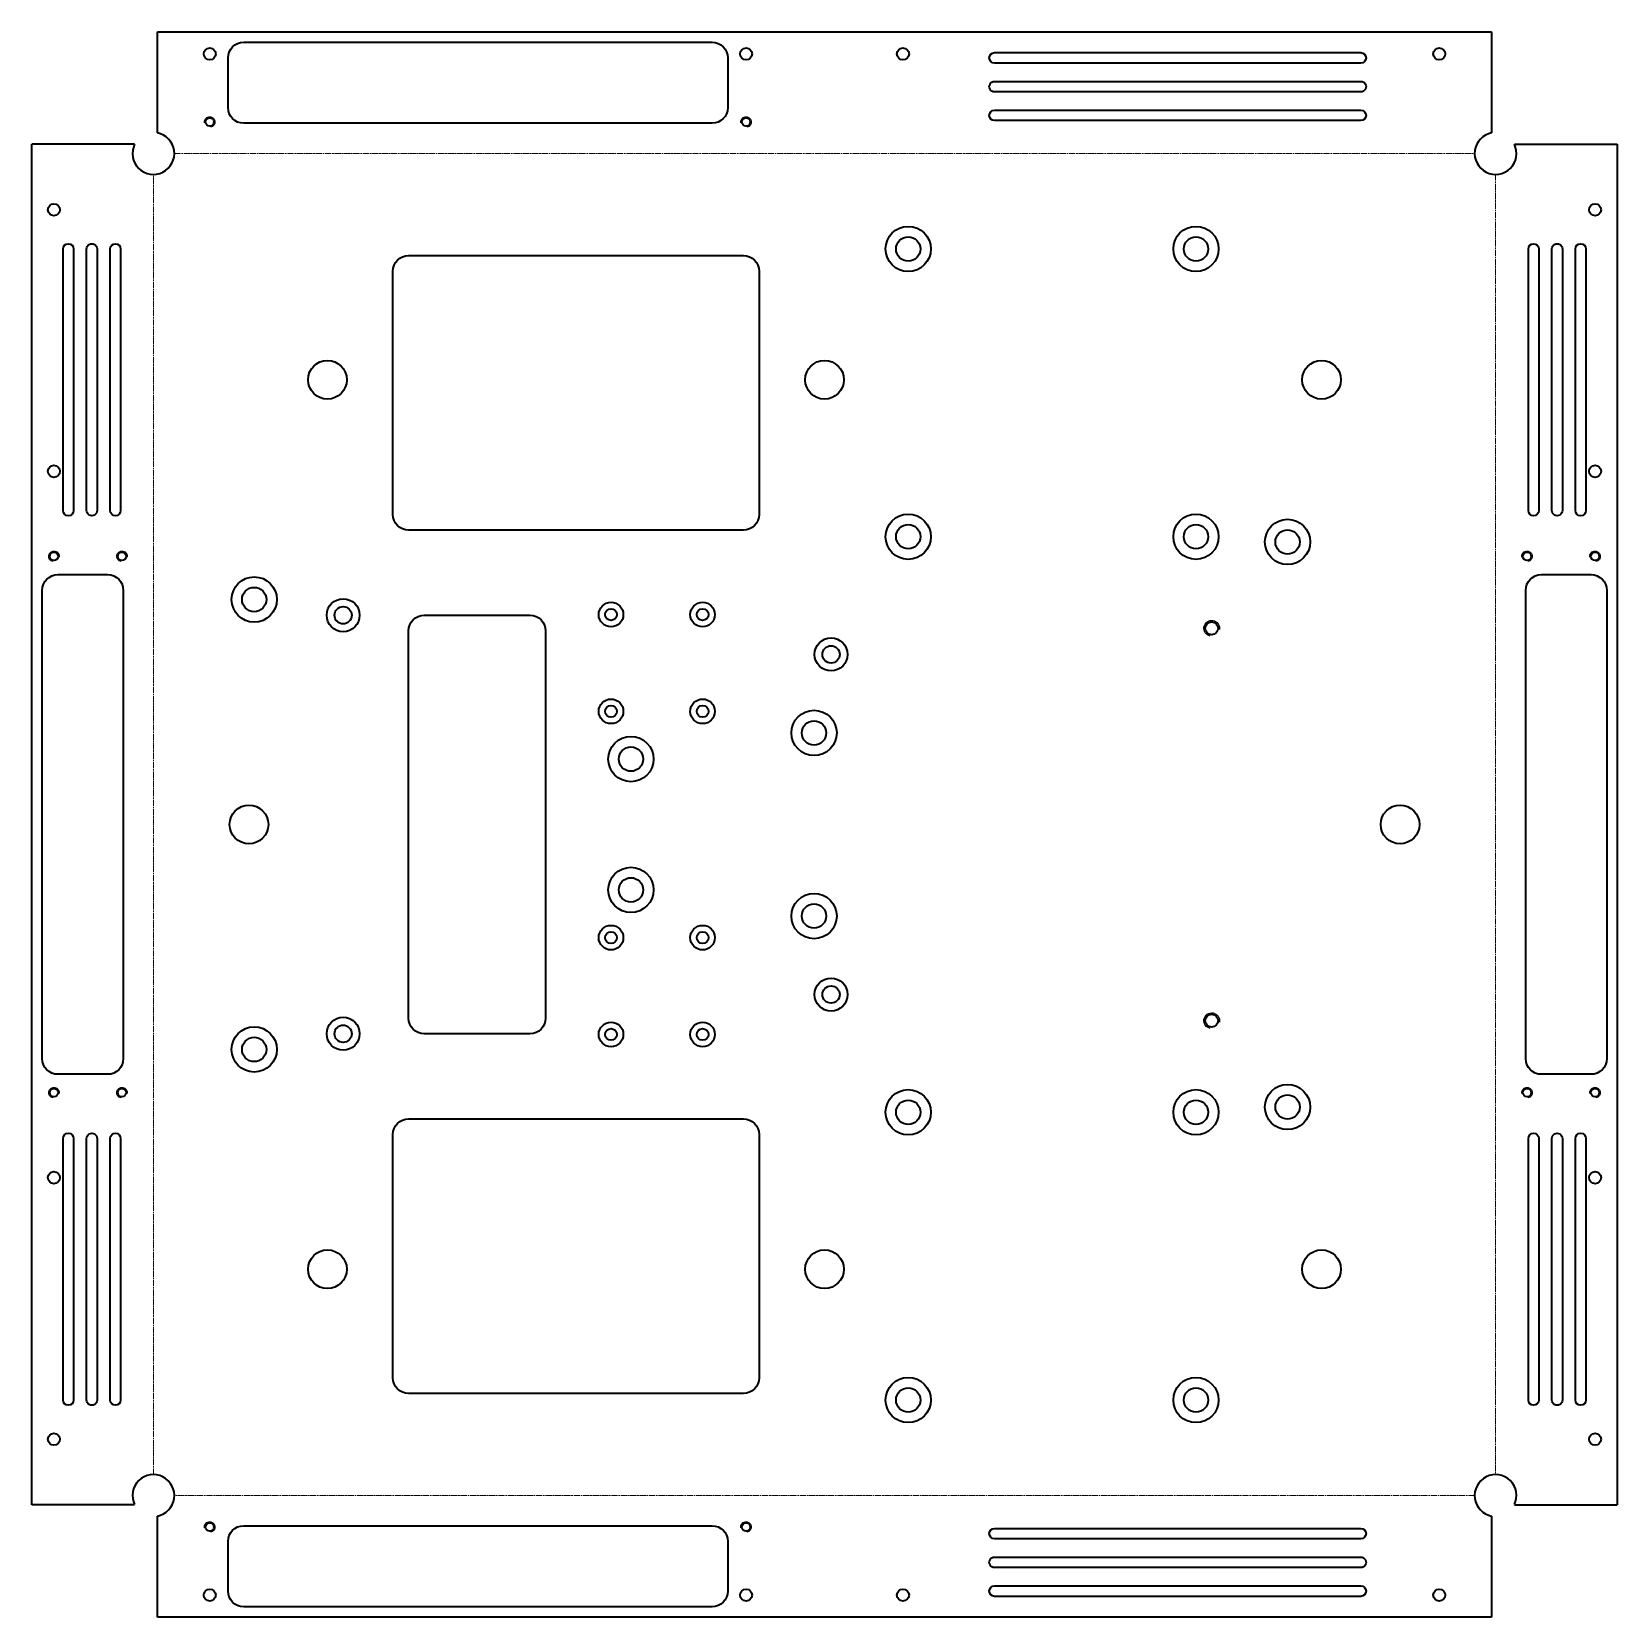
# Model space of a CAD drawing. Header units: millimetres. Extents: x 0 to 606, y 0 to 606.
import ezdxf

# ---------------------------------------------------------------- set-up
doc = ezdxf.new("R2010")
doc.units = ezdxf.units.MM
doc.linetypes.add('Chain', pattern=[13.68, 9.12, -1.14, 2.28, -1.14])
for name, color, linetype, lineweight in [('SIMUMAK Bend Centerline (ISO)', 7, 'Chain', 9), ('SIMUMAK Visible (ISO)', 7, 'Continuous', 35), ('SIMUMAK Visible Narrow (ISO)', 7, 'Continuous', 25)]:
    doc.layers.add(name, color=color, linetype=linetype, lineweight=lineweight)

# ---------------------------------------------------------------- blocks, each defined once
blk = doc.blocks.new('2DOF-150-19-PINF-01_Sheet_2_2DOF-150-19-PINF-01 (Desplegada)')
at = {"layer": 'SIMUMAK Bend Centerline (ISO)', "ltscale": 0.263158}
for p, q in [((-248.52, 256.52), (248.52, 256.52)), ((-256.52, -248.52), (-256.52, 248.52)), ((256.52, 248.52), (256.52, -248.52)), ((248.52, -256.52), (-248.52, -256.52))]:
    blk.add_line(p, q, dxfattribs=at)
at = {"layer": 'SIMUMAK Visible (ISO)'}
for p, q in [((-255, 264.38), (-255, 303.05)), ((-255, 303.05), (255, 303.05)), ((-222, 299.05), (-43, 299.05)), ((255, 303.05), (255, 264.38)), ((-228, 274.05), (-228, 293.05)), ((-37, 293.05), (-37, 274.05)), ((65, 295.05), (205, 295.05)), ((205, 291.05), (65, 291.05)), ((65, 284.05), (204.98, 284.05)), ((205.01, 280.05), (65, 280.05)), ((65, 273.05), (205, 273.05)), ((-43, 268.05), (-222, 268.05)), ((205, 269.05), (65, 269.05)), ((-263.73, 260), (-303.05, 260)), ((-303.05, -260), (-303.05, 260)), ((263.73, 260), (303.05, 260)), ((303.05, 260), (303.05, -260)), ((-291.05, 120), (-291.05, 220)), ((-287.05, 220), (-287.05, 120)), ((-282.05, 120), (-282.05, 219.98)), ((-278.05, 220), (-278.05, 120)), ((-273.05, 120), (-273.05, 220)), ((-269.05, 220), (-269.05, 120)), ((269.05, 120), (269.05, 220)), ((273.05, 220), (273.05, 120)), ((278.05, 120), (278.05, 220)), ((282.05, 219.98), (282.05, 120)), ((287.05, 120), (287.05, 220)), ((291.05, 220), (291.05, 120)), ((-159, 217.5), (-31, 217.5)), ((-165, 118.5), (-165, 211.5)), ((-25, 211.5), (-25, 118.5)), ((-31, 112.5), (-159, 112.5)), ((-293.05, 95.5), (-274.05, 95.5)), ((274.05, 95.5), (293.05, 95.5)), ((-299.05, -89.5), (-299.05, 89.5)), ((-268.05, 89.5), (-268.05, -89.5)), ((268.05, -89.5), (268.05, 89.5)), ((299.05, 89.5), (299.05, -89.5)), ((-153, 80), (-112.6, 80)), ((-159, -74), (-159, 74)), ((-106.6, 74), (-106.6, -74)), ((-112.6, -80), (-153, -80)), ((-274.05, -95.5), (-293.05, -95.5)), ((293.05, -95.5), (274.05, -95.5)), ((-159, -112.5), (-31, -112.5)), ((-291.05, -220), (-291.05, -120)), ((-287.05, -120), (-287.05, -220)), ((-282.05, -219.98), (-282.05, -120)), ((-278.05, -120), (-278.05, -220)), ((-273.05, -220), (-273.05, -120)), ((-269.05, -120), (-269.05, -220)), ((-165, -211.5), (-165, -118.5)), ((-25, -118.5), (-25, -211.5)), ((269.05, -220), (269.05, -120)), ((273.05, -120), (273.05, -220)), ((278.05, -220), (278.05, -120)), ((282.05, -120), (282.05, -219.98)), ((287.05, -220), (287.05, -120)), ((291.05, -120), (291.05, -220)), ((-31, -217.5), (-159, -217.5)), ((-263.73, -260), (-303.05, -260)), ((263.73, -260), (303.05, -260)), ((-255, -303.05), (-255, -264.38)), ((255, -264.38), (255, -303.05)), ((-222, -268.05), (-43, -268.05)), ((65, -269.05), (205, -269.05)), ((-228, -293.05), (-228, -274.05)), ((-37, -274.05), (-37, -293.05)), ((205, -273.05), (65, -273.05)), ((65, -280.05), (205.01, -280.05)), ((204.98, -284.05), (65, -284.05)), ((65, -291.05), (205, -291.05)), ((205, -295.05), (65, -295.05)), ((255, -303.05), (-255, -303.05)), ((-43, -299.05), (-222, -299.05))]:
    blk.add_line(p, q, dxfattribs=at)
for centre, radius in [((-235, 294.55), 2.3), ((-30, 294.55), 2.3), ((30, 294.55), 2.3), ((235, 294.55), 2.3), ((-235, 268.55), 1.62), ((-30, 268.55), 1.62), ((-294.55, 235), 2.3), ((294.55, 235), 2.3), ((32, 220), 8.65), ((32, 220), 4.65), ((142, 220), 8.65), ((142, 220), 4.65), ((-190, 170), 7.4), ((0, 170), 7.4), ((190, 170), 7.4), ((-294.55, 135), 2.3), ((294.55, 135), 2.3), ((32, 110), 8.65), ((142, 110), 8.65), ((177, 108), 8.65), ((32, 110), 4.65), ((142, 110), 4.65), ((177, 108), 4.65), ((-294.55, 102.5), 1.62), ((-268.55, 102.5), 1.62), ((268.55, 102.5), 1.62), ((294.55, 102.5), 1.62), ((-218, 86), 8.65), ((-218, 86), 4.65), ((-184, 80), 6.3), ((-81.6, 80.25), 4.7), ((-46.6, 80.25), 4.7), ((-184, 80), 3.3), ((-81.6, 80.25), 2.25), ((-46.6, 80.25), 2.25), ((148, 75), 2.46), ((2.5, 65), 6.3), ((2.5, 65), 3.3), ((-81.6, 43.25), 4.7), ((-81.6, 43.25), 2.25), ((-46.6, 43.25), 4.7), ((-46.6, 43.25), 2.25), ((-4, 35), 8.65), ((-4, 35), 4.65), ((-74, 25), 8.65), ((-74, 25), 4.65), ((-220, 0), 7.4), ((220, 0), 7.4), ((-74, -25), 8.65), ((-74, -25), 4.65), ((-4, -35), 8.65), ((-4, -35), 4.65), ((-81.6, -43.25), 4.7), ((-81.6, -43.25), 2.25), ((-46.6, -43.25), 4.7), ((-46.6, -43.25), 2.25), ((2.5, -65), 6.3), ((2.5, -65), 3.3), ((148, -75), 2.46), ((-218, -86), 8.65), ((-184, -80), 6.3), ((-184, -80), 3.3), ((-81.6, -80.25), 4.7), ((-81.6, -80.25), 2.25), ((-46.6, -80.25), 4.7), ((-46.6, -80.25), 2.25), ((-218, -86), 4.65), ((-294.55, -102.5), 1.62), ((-268.55, -102.5), 1.62), ((32, -110), 8.65), ((142, -110), 8.65), ((177, -108), 8.65), ((268.55, -102.5), 1.62), ((294.55, -102.5), 1.62), ((32, -110), 4.65), ((142, -110), 4.65), ((177, -108), 4.65), ((-294.55, -135), 2.3), ((294.55, -135), 2.3), ((-190, -170), 7.4), ((0, -170), 7.4), ((190, -170), 7.4), ((32, -220), 8.65), ((142, -220), 8.65), ((32, -220), 4.65), ((142, -220), 4.65), ((-294.55, -235), 2.3), ((294.55, -235), 2.3), ((-235, -268.55), 1.62), ((-30, -268.55), 1.62), ((-235, -294.55), 2.3), ((-30, -294.55), 2.3), ((30, -294.55), 2.3), ((235, -294.55), 2.3)]:
    blk.add_circle(centre, radius, dxfattribs=at)
at = {"layer": 'SIMUMAK Visible (ISO)', "extrusion": (0, 0, -1)}
for centre, radius, start, end in [((222, 293.05), 6, 0, 90), ((43, 293.05), 6, 90, 180), ((-65, 293.05), 2, 270, 90), ((-205, 293.05), 2, 90, 270), ((-65, 282.05), 2, 270, 90.00005), ((-205, 282.05), 2, 89.46999, 269.63462), ((222, 274.05), 6, 270, 0), ((43, 274.05), 6, 180, 270), ((-65, 271.05), 2, 270, 90), ((-205, 271.05), 2, 90, 270), ((289.05, 220), 2, 360, 180), ((280.05, 220), 2, 359.46999, 180), ((271.05, 220), 2, 360, 180), ((-271.05, 220), 2, 360, 180), ((-280.05, 220), 2, 0, 180.53001), ((-289.05, 220), 2, 0, 180), ((159, 211.5), 6, 360, 90), ((31, 211.5), 6, 90, 180), ((289.05, 120), 2, 180, 360), ((280.05, 120), 2, 180, 0.00005), ((271.05, 120), 2, 180, 360), ((159, 118.5), 6, 270, 0), ((31, 118.5), 6, 180, 270), ((-271.05, 120), 2, 180, 0), ((-280.05, 120), 2, 179.99995, 0), ((-289.05, 120), 2, 180, 0), ((293.05, 89.5), 6, 0, 90), ((274.05, 89.5), 6, 90, 180), ((-274.05, 89.5), 6, 360, 90), ((-293.05, 89.5), 6, 90, 180), ((153, 74), 6, 0, 90), ((112.6, 74), 6, 90, 180), ((153, -74), 6, 270, 0), ((112.6, -74), 6, 180, 270), ((293.05, -89.5), 6, 270, 0), ((274.05, -89.5), 6, 180, 270), ((-274.05, -89.5), 6, 270, 360), ((-293.05, -89.5), 6, 180, 270), ((159, -118.5), 6, 360, 90), ((31, -118.5), 6, 90, 180), ((289.05, -120), 2, 360, 180), ((280.05, -120), 2, 359.99995, 180), ((271.05, -120), 2, 0, 180), ((-271.05, -120), 2, 0, 180), ((-280.05, -120), 2, 360, 180.00005), ((-289.05, -120), 2, 0, 180), ((159, -211.5), 6, 270, 0), ((31, -211.5), 6, 180, 270), ((289.05, -220), 2, 180, 360), ((280.05, -220), 2, 180, 0.53001), ((271.05, -220), 2, 180, 0), ((-271.05, -220), 2, 180, 360), ((-280.05, -220), 2, 179.46999, 360), ((-289.05, -220), 2, 180, 0), ((222, -274.05), 6, 0, 90), ((43, -274.05), 6, 90, 180), ((-65, -271.05), 2, 270, 90), ((-205, -271.05), 2, 90, 270), ((-65, -282.05), 2, 269.99995, 90), ((-205, -282.05), 2, 90.36538, 270.53001), ((222, -293.05), 6, 270, 360), ((43, -293.05), 6, 180, 270), ((-65, -293.05), 2, 270, 90), ((-205, -293.05), 2, 90, 270)]:
    blk.add_arc(centre, radius, start, end, dxfattribs=at)
at = {"layer": 'SIMUMAK Visible (ISO)'}
for centre, start, end in [((-256.52, 256.52), 154.24567, 79.01881), ((256.52, 256.52), 100.98119, 25.75433), ((-256.52, -256.52), 280.98119, 205.75433), ((256.52, -256.52), 334.24567, 259.01881)]:
    blk.add_arc(centre, 8, start, end, dxfattribs=at)
at = {"layer": 'SIMUMAK Visible Narrow (ISO)', "extrusion": (0, 0, -1)}
for centre, radius, start, end in [((235, 268.55), 2, 350, 260), ((30, 268.55), 2, 350, 260), ((294.55, 102.5), 2, 280, 190), ((268.55, 102.5), 2, 280, 190), ((-268.55, 102.5), 2, 350, 260), ((-294.55, 102.5), 2, 350, 260), ((-148, 75), 3, 280, 190), ((-148, -75), 3, 280, 190), ((294.55, -102.5), 2, 280, 190), ((268.55, -102.5), 2, 280, 190), ((-268.55, -102.5), 2, 350, 260), ((-294.55, -102.5), 2, 350, 260), ((235, -268.55), 2, 350, 260), ((30, -268.55), 2, 350, 260)]:
    blk.add_arc(centre, radius, start, end, dxfattribs=at)

msp = doc.modelspace()

# ---------------------------------------------------------------- block references
msp.add_blockref('2DOF-150-19-PINF-01_Sheet_2_2DOF-150-19-PINF-01 (Desplegada)', (303.05, 303.05))

doc.saveas('drawing.dxf')
